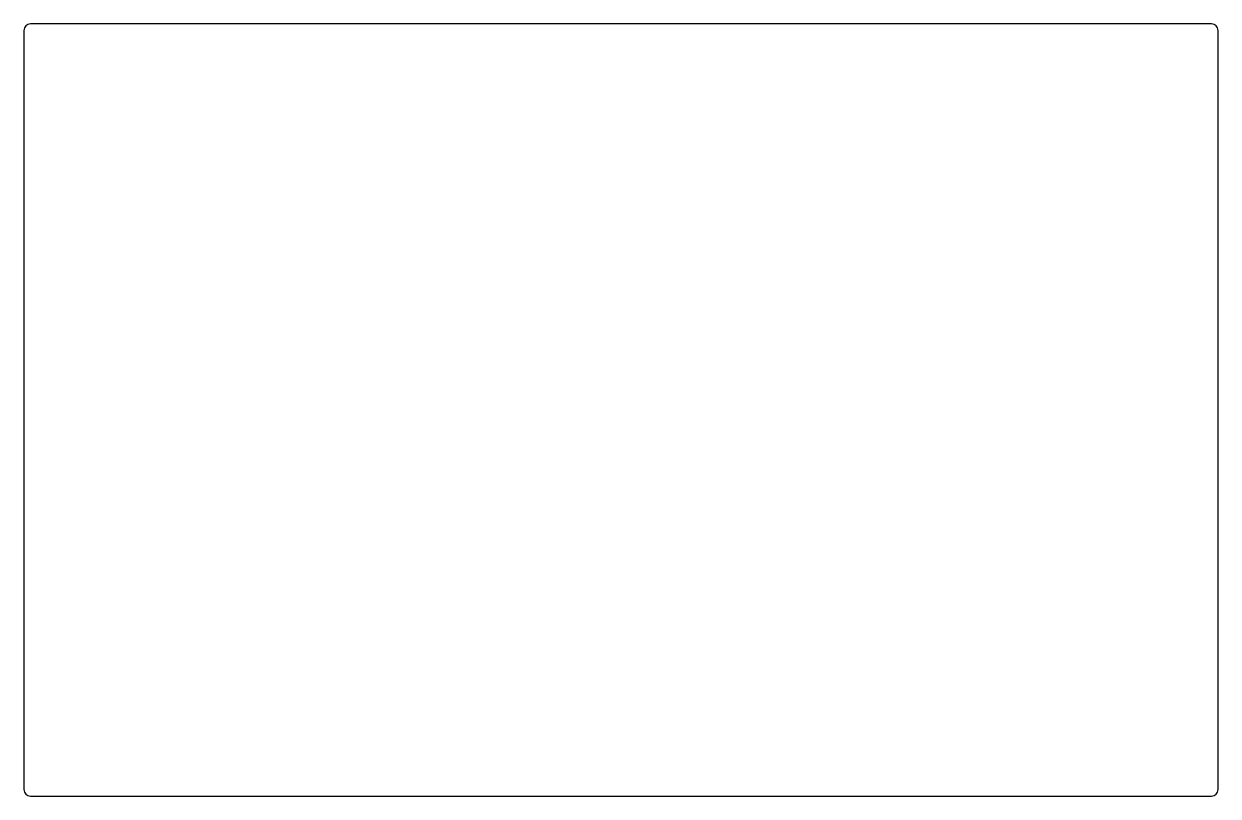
# Model space of a CAD drawing. Header units: millimetres. Extents: x 0 to 365, y -236 to 0.
import ezdxf

# ---------------------------------------------------------------- set-up
doc = ezdxf.new("R2010")
doc.units = ezdxf.units.MM

msp = doc.modelspace()

# ---------------------------------------------------------------- linework, layer by layer
at = {"color": 7, "linetype": 'Continuous', "lineweight": 25}
for p, q in [((363, 0), (2, 0)), ((0, -2), (0, -234)), ((365, -234), (365, -2)), ((2, -236), (363, -236))]:
    msp.add_line(p, q, dxfattribs=at)
for centre, start, end in [((2, -2), 90, 180), ((363, -2), 0, 90), ((2, -234), 180, 270), ((363, -234), 270, 0)]:
    msp.add_arc(centre, 2, start, end, dxfattribs=at)

doc.saveas('drawing.dxf')
